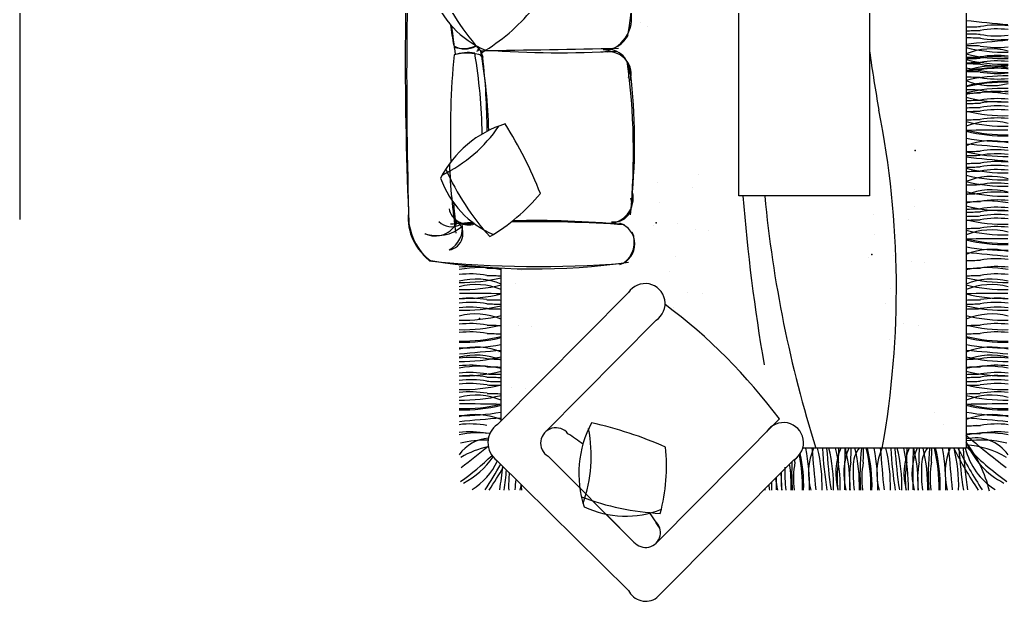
# Model space of a CAD drawing. Header units: inches. Extents: x 5.4 to 47.9, y 11.7 to 36.5.
# Drawn here: x 13.795 to 17.579, y 18.122 to 20.346 of the extents above; entities that cross this region are included whole.
import ezdxf

# ---------------------------------------------------------------- set-up
doc = ezdxf.new("R2010")
doc.units = ezdxf.units.IN
doc.header["$MEASUREMENT"] = 0
for name, color, linetype in [('02', 2, 'Continuous'), ('1', 1, 'Continuous'), ('4', 4, 'Continuous')]:
    doc.layers.add(name, color=color, linetype=linetype)

msp = doc.modelspace()

# ---------------------------------------------------------------- linework, layer by layer
at = {"layer": '02'}
for p, q in [((17.4177, 21.8877, -0.3429), (17.4177, 18.7077, -0.3429)), ((16.5476, 19.672, -0.3429), (16.5476, 20.872, -0.3429)), ((17.0476, 20.872, -0.3429), (17.0476, 19.672, -0.3429)), ((13.795, 20.8318, -0.3429), (13.795, 19.5822, -0.3429)), ((17.4679, 20.1841, -0.3429), (17.4679, 20.1841, -0.3429)), ((17.4679, 20.0756, -0.3429), (17.4679, 20.0756, -0.3429)), ((17.4679, 20.072, -0.3429), (17.4679, 20.072, -0.3429)), ((17.2198, 19.6963, -0.3429), (17.2198, 19.6963, -0.3429)), ((17.0476, 19.672, -0.3429), (16.5476, 19.672, -0.3429)), ((17.0623, 19.6006, -0.3429), (17.0623, 19.6006, -0.3429)), ((17.2186, 19.6306, -0.3429), (17.2186, 19.6306, -0.3429)), ((17.1957, 19.5831, -0.3429), (17.1957, 19.5831, -0.3429)), ((17.0687, 19.5252, -0.3429), (17.0687, 19.5252, -0.3429)), ((16.3035, 19.4394, -0.3429), (16.3035, 19.4394, -0.3429)), ((17.0457, 19.4367, -0.3429), (17.0457, 19.4367, -0.3429)), ((17.139, 19.4459, -0.3429), (17.139, 19.4459, -0.3429)), ((17.2083, 19.4213, -0.3429), (17.2083, 19.4213, -0.3429)), ((17.2566, 19.4176, -0.3429), (17.2566, 19.4176, -0.3429)), ((15.6377, 18.8126, -0.3429), (15.6377, 19.3963, -0.3429)), ((15.7164, 19.3866, -0.3429), (15.7164, 19.3866, -0.3429)), ((16.2836, 19.3828, -0.3429), (16.2836, 19.3828, -0.3429)), ((15.5601, 19.3567, -0.3429), (15.5601, 19.3567, -0.3429)), ((15.6934, 19.3391, -0.3429), (15.6934, 19.3391, -0.3429)), ((15.6232, 18.798, -0.3429), (16.1251, 19.3028, -0.3429)), ((16.3516, 19.3045, -0.3429), (16.3516, 19.3045, -0.3429)), ((16.4079, 19.3004, -0.3429), (16.4079, 19.3004, -0.3429)), ((17.1297, 19.3174, -0.3429), (17.1297, 19.3174, -0.3429)), ((15.5665, 19.2812, -0.3429), (15.5665, 19.2812, -0.3429)), ((17.1099, 19.2608, -0.3429), (17.1099, 19.2608, -0.3429)), ((16.2972, 19.2467, -0.3429), (16.2972, 19.2467, -0.3429)), ((15.5435, 19.1927, -0.3429), (15.5435, 19.1927, -0.3429)), ((15.6368, 19.2019, -0.3429), (15.6368, 19.2019, -0.3429)), ((15.8058, 18.7684, -0.3429), (16.2312, 19.1967, -0.3429)), ((15.706, 19.1773, -0.3429), (15.706, 19.1773, -0.3429)), ((15.7544, 19.1736, -0.3429), (15.7544, 19.1736, -0.3429)), ((17.1779, 19.1825, -0.3429), (17.1779, 19.1825, -0.3429)), ((17.2342, 19.1784, -0.3429), (17.2342, 19.1784, -0.3429)), ((17.1234, 19.1247, -0.3429), (17.1234, 19.1247, -0.3429)), ((15.6275, 19.0734, -0.3429), (15.6275, 19.0734, -0.3429)), ((15.6076, 19.0168, -0.3429), (15.6076, 19.0168, -0.3429)), ((15.6756, 18.9385, -0.3429), (15.6756, 18.9385, -0.3429)), ((15.7319, 18.9344, -0.3429), (15.7319, 18.9344, -0.3429)), ((15.6212, 18.8807, -0.3429), (15.6212, 18.8807, -0.3429)), ((17.2969, 18.8455, -0.3429), (17.2969, 18.8455, -0.3429)), ((16.7026, 18.819, -0.3429), (16.2306, 18.3446, -0.3429)), ((17.331, 18.7976, -0.3429), (17.331, 18.7976, -0.3429)), ((17.4585, 18.7967, -0.3429), (17.4585, 18.7967, -0.3429)), ((17.4679, 18.7582, -0.3429), (17.4679, 18.7582, -0.3429)), ((17.4177, 18.7077, -0.3429), (16.7923, 18.7077, -0.3429)), ((15.6214, 18.6606, -0.3429), (16.1247, 18.1636, -0.3429)), ((15.8175, 18.6768, -0.3429), (16.1461, 18.3482, -0.3429)), ((15.8175, 18.6768, -0.3429), (15.939, 18.5553, -0.3429)), ((16.2342, 18.1356, -0.3429), (16.7584, 18.6628, -0.3429)), ((16.9162, 18.6221, -0.3429), (16.9162, 18.6221, -0.3429)), ((17.1774, 18.6221, -0.3429), (17.1774, 18.6221, -0.3429)), ((16.9175, 18.607, -0.3429), (16.9175, 18.607, -0.3429)), ((17.1787, 18.607, -0.3429), (17.1787, 18.607, -0.3429)), ((16.0393, 18.455, -0.3429), (16.1461, 18.3482, -0.3429))]:
    msp.add_line(p, q, dxfattribs=at)
for centre, radius, start, end in [((28.8878, 20.1858, -0.3429), 13.6171, 176.68762, 182.43286), ((33.1527, 20.1249, -0.3429), 17.8767, 177.2697, 181.7875), ((14.4995, 20.5637, -0.3429), 1.647, 350.0543, 10.4167), ((15.723, 20.568, -0.3429), 0.3684, 199.4501, 246.7699), ((15.1994, 20.845, -0.3429), 0.7225, 300.3068, 320.5663), ((16.0069, 20.352, -0.3429), 0.1303, 276.5867, 13.4511), ((17.2273, 20.573, -0.3429), 1.8009, 187.803, 190.4557), ((17.7531, 20.5562, -0.3429), 2.3169, 185.7795, 188.522), ((16.037, 20.3276, -0.3429), 0.0951, 264.9234, 335.6374), ((15.4991, 20.318, -0.3429), 0.0836, 239.8319, 299.468), ((15.493, 20.3594, -0.3429), 0.123, 253.3108, 292.6164), ((13.0265, 20.5667, -0.3429), 2.5342, 352.7245, 352.7726), ((18.4643, 19.9149, -0.3429), 3.0211, 174.3639, 182.1219), ((15.5084, 20.0115, -0.3429), 0.2064, 74.0479, 104.2061), ((15.5117, 20.0507, -0.3429), 0.1696, 81.5362, 108.3493), ((13.4932, 19.8729, -0.3429), 2.0724, 1.0061, 9.6001), ((15.519, 20.2713, -0.3429), 0.0524, 299.1313, 312.0141), ((15.8589, 24.0824, -0.3429), 3.8625, 265.3655, 265.4784), ((801.0997, -44021.0959, -0.3429), 44048.3272, 91.02115814, 91.02184527), ((11.2708, 20.6657, -0.3429), 4.3135, 353.8872, 354.1215), ((13.378, 19.859, -0.3429), 2.213, 1.6458, 9.5268), ((16.4121, 20.4681, -0.3429), 0.8853, 195.9625, 197.4638), ((15.8589, 24.0824, -0.3429), 3.8625, 265.8425, 273.2873), ((16.0448, 20.149, -0.3429), 0.0835, 343.4437, 91.8228), ((16.0509, 20.1386, -0.3429), 0.0842, 342.9316, 95.1092), ((12.8021, 19.8957, -0.3429), 2.7824, 0.4949, 6.3291), ((13.5328, 19.8359, -0.3429), 2.6113, 354.8245, 7.7148), ((13.9373, 19.8766, -0.3429), 2.2113, 355.0781, 7.695), ((15.7736, 19.5527, -0.3429), 0.4129, 107.0126, 152.9429), ((14.3478, 19.1188, -0.3429), 1.5459, 21.3371, 32.4176), ((17.9442, 19.8918, -0.3429), 2.5064, 182.2017, 188.3067), ((15.7533, 19.8632, -0.3429), 0.3684, 199.4501, 246.7699), ((15.2297, 20.1403, -0.3429), 0.7225, 300.3068, 320.5663), ((16.0472, 19.6634, -0.3429), 0.096, 267.6579, 14.0974), ((18.4643, 19.9149, -0.3429), 3.0211, 185.0871, 186.7491), ((16.0714, 19.6392, -0.3429), 0.0665, 260.2617, 21.0115), ((15.4772, 19.5869, -0.3429), 0.1953, 173.8792, 237.1093), ((15.5082, 19.6359, -0.3429), 0.0707, 190.6216, 289.193), ((15.521, 19.6033, -0.3429), 0.239, 188.6549, 228.7104), ((15.3847, 19.6121, -0.3429), 0.093, 244.8715, 336.7247), ((15.4489, 19.6287, -0.3429), 0.0742, 227.7203, 294.4461), ((15.4286, 19.5276, -0.3429), 0.0629, 279.2916, 47.6289), ((15.394, 19.5503, -0.3429), 0.0958, 297.8433, 9.8684), ((15.7676, 15.9055, -0.3429), 3.6725, 93.7101, 95.0653), ((15.5121, 19.6244, -0.3429), 0.0634, 237.7366, 292.2387), ((15.7835, 15.1097, -0.3429), 4.4636, 93.1908, 93.7892), ((15.7835, 15.1097, -0.3429), 4.4636, 85.8027, 91.3803), ((15.7676, 15.9055, -0.3429), 3.6725, 84.7422, 91.3335), ((16.0671, 19.4886, -0.3429), 0.0825, 287.7157, 72.8428), ((15.3924, 19.667, -0.3429), 0.147, 251.2473, 311.1348), ((16.0479, 19.4957, -0.3429), 0.0996, 306.0678, 22.6723), ((15.781, 23.4399, -0.3429), 4.0378, 264.0627, 274.6253), ((15.7648, 21.8774, -0.3429), 2.4843, 260.8079, 278.3514), ((16.1888, 19.2604, -0.3429), 0.0765, 303.6335, 146.3665), ((14.9955, 17.5509, -0.3429), 2.1266, 36.6049, 53.3387), ((16.7182, 18.7284, -0.3429), 0.0769, 301.4693, 146.9076), ((15.6712, 18.7286, -0.3429), 0.0843, 124.6917, 233.7514), ((15.8471, 18.7271, -0.3429), 0.0584, 37.6748, 239.5181), ((16.3482, 18.6106, -0.3429), 0.4129, 152.0126, 197.9429), ((15.6468, 17.2956, -0.3429), 1.5459, 66.3371, 77.4176), ((15.2828, 17.8187, -0.3429), 1.1243, 53.5454, 57.1144), ((15.5481, 18.6414, -0.3429), 0.7225, 345.3068, 5.5663), ((16.1143, 18.8158, -0.3429), 0.3684, 244.4501, 291.7699), ((16.19, 18.3852, -0.3429), 0.0574, 220.1092, 49.8908), ((15.2828, 17.8187, -0.3429), 1.1243, 31.0867, 34.727), ((16.1913, 18.1961, -0.3429), 0.0741, 206.0745, 305.2991)]:
    msp.add_arc(centre, radius, start, end, dxfattribs=at)
for p in [(17.223, 19.8457, -0.3429), (16.2306, 19.5698, -0.3429), (17.0568, 19.4478, -0.3429), (15.5546, 19.2038, -0.3429)]:
    msp.add_point(p, dxfattribs=at)
at = {"layer": '1'}
for p, q in [((16.1725, 20.3371, -0.3429), (16.1725, 20.3371, -0.3429)), ((16.1987, 20.3198, -0.3429), (16.1987, 20.3198, -0.3429)), ((16.3924, 19.7525, -0.3429), (16.3924, 19.7525, -0.3429)), ((16.2361, 19.7226, -0.3429), (16.2361, 19.7226, -0.3429)), ((16.3694, 19.7051, -0.3429), (16.3694, 19.7051, -0.3429)), ((16.2425, 19.6472, -0.3429), (16.2425, 19.6472, -0.3429)), ((16.3128, 19.5679, -0.3429), (16.3128, 19.5679, -0.3429)), ((16.2195, 19.5587, -0.3429), (16.2195, 19.5587, -0.3429)), ((16.382, 19.5433, -0.3429), (16.382, 19.5433, -0.3429)), ((16.4304, 19.5396, -0.3429), (16.4304, 19.5396, -0.3429))]:
    msp.add_line(p, q, dxfattribs=at)
at = {"layer": '4'}
for centre, radius, start, end in [((16.286, 20.8776, -0.3429), 0.9757, 204.0815, 222.2768), ((17.3446, 24.3528, -0.3429), 4.0348, 271.0225, 271.8109), ((18.8273, 33.7964, -0.3429), 13.5266, 264.01654, 264.69917), ((17.5353, 19.9639, -0.3429), 0.3617, 83.1171, 100.0651), ((17.3441, 24.3382, -0.3429), 4.0348, 271.0225, 271.8109), ((17.3441, 16.2572, -0.3429), 4.0348, 88.1891, 88.9775), ((17.5349, 19.9493, -0.3429), 0.3617, 83.1171, 100.0651), ((17.5349, 20.6461, -0.3429), 0.3617, 259.9349, 276.8829), ((17.3438, 16.2128, -0.3429), 4.0348, 88.1891, 88.9775), ((17.3446, 16.2426, -0.3429), 4.0348, 88.1891, 88.9775), ((18.8273, 6.799, -0.3429), 13.5266, 95.30083, 95.98346), ((17.5345, 20.6017, -0.3429), 0.3617, 259.9349, 276.8829), ((17.5353, 20.6315, -0.3429), 0.3617, 259.9349, 276.8829), ((23.7758, 21.1857, -0.3429), 6.7963, 188.11901, 190.04424), ((17.5139, 19.9849, -0.3429), 0.2498, 75.1387, 112.6902), ((17.5635, 20.8314, -0.3429), 0.6094, 256.1427, 271.3669), ((17.5641, 20.8068, -0.3429), 0.6094, 256.1427, 271.3669), ((17.5348, 19.8477, -0.3429), 0.3617, 83.1171, 100.0651), ((17.3441, 24.2366, -0.3429), 4.0348, 271.0225, 271.8109), ((17.3441, 24.2316, -0.3429), 4.0348, 271.0225, 271.8109), ((17.3441, 24.2157, -0.3429), 4.0348, 271.0225, 271.8109), ((17.3446, 16.1432, -0.3429), 4.0348, 88.1891, 88.9775), ((18.8273, 6.6995, -0.3429), 13.5266, 95.30083, 95.98346), ((17.5636, 20.7853, -0.3429), 0.6094, 256.1427, 271.3669), ((17.5145, 19.919, -0.3429), 0.2498, 75.1387, 112.6902), ((17.5349, 19.8428, -0.3429), 0.3617, 83.1171, 100.0651), ((17.5348, 19.8268, -0.3429), 0.3617, 83.1171, 100.0651), ((17.5353, 20.532, -0.3429), 0.3617, 259.9349, 276.8829), ((17.3438, 16.1134, -0.3429), 4.0348, 88.1891, 88.9775), ((17.3447, 24.1874, -0.3429), 4.0348, 271.0225, 271.8109), ((17.5641, 19.522, -0.3429), 0.6094, 88.6331, 103.8573), ((17.5641, 20.7541, -0.3429), 0.6094, 256.1427, 271.3669), ((17.5345, 20.5023, -0.3429), 0.3617, 259.9349, 276.8829), ((17.5354, 19.7986, -0.3429), 0.3617, 83.1171, 100.0651), ((17.3441, 16.0922, -0.3429), 4.0348, 88.1891, 88.9775), ((17.5139, 20.3438, -0.3429), 0.2498, 247.3098, 284.8613), ((17.5635, 19.5009, -0.3429), 0.6094, 88.6331, 103.8573), ((17.5635, 19.4974, -0.3429), 0.6094, 88.6331, 103.8573), ((17.5348, 20.4811, -0.3429), 0.3617, 259.9349, 276.8829), ((17.3441, 16.044, -0.3429), 4.0348, 88.1891, 88.9775), ((17.3446, 24.0994, -0.3429), 4.0348, 271.0225, 271.8109), ((17.5636, 19.4743, -0.3429), 0.6094, 88.6331, 103.8573), ((17.4995, 19.6634, -0.3429), 0.4052, 78.7545, 101.5888), ((17.5348, 20.4329, -0.3429), 0.3617, 259.9349, 276.8829), ((17.5353, 19.7105, -0.3429), 0.3617, 83.1171, 100.0651), ((17.3445, 24.0715, -0.3429), 4.0348, 271.0225, 271.8109), ((17.3445, 24.0598, -0.3429), 4.0348, 271.0225, 271.8109), ((17.564, 20.641, -0.3429), 0.6094, 256.1427, 271.3669), ((17.5351, 19.6549, -0.3429), 0.3617, 83.1171, 100.0651), ((17.5352, 19.6826, -0.3429), 0.3617, 83.1171, 100.0651), ((17.5352, 19.6709, -0.3429), 0.3617, 83.1171, 100.0651), ((13.6525, 19.3195, -0.3429), 3.4981, 349.9275, 11.2246), ((17.3444, 24.0438, -0.3429), 4.0348, 271.0225, 271.8109), ((17.3444, 24.0295, -0.3429), 4.0348, 271.0225, 271.8109), ((17.5639, 20.5885, -0.3429), 0.6094, 256.1427, 271.3669), ((17.5351, 19.6406, -0.3429), 0.3617, 83.1171, 100.0651), ((17.3443, 23.9975, -0.3429), 4.0348, 271.0225, 271.8109), ((17.5141, 19.708, -0.3429), 0.2498, 75.1387, 112.6902), ((17.5637, 20.5482, -0.3429), 0.6094, 256.1427, 271.3669), ((17.535, 19.6087, -0.3429), 0.3617, 83.1171, 100.0651), ((15.168, 20.255, -0.3429), 0.5589, 295.9005, 325.6513), ((17.5411, 14.7073, -0.3429), 5.2167, 89.6066, 91.372), ((17.5637, 20.5111, -0.3429), 0.6094, 256.1427, 271.3669), ((17.5637, 20.5157, -0.3429), 0.6094, 256.1427, 271.3669), ((17.514, 19.6335, -0.3429), 0.2498, 75.1387, 112.6902), ((17.5646, 20.6889, -0.3429), 0.8091, 259.5961, 270.9805), ((16.8586, 12.7792, -0.3429), 7.113, 84.19829, 85.48538), ((17.3438, 23.8605, -0.3429), 4.0348, 271.0225, 271.8109), ((17.344, 23.876, -0.3429), 4.0348, 271.0225, 271.8109), ((17.5634, 20.4328, -0.3429), 0.6094, 256.1427, 271.3669), ((17.5345, 19.4716, -0.3429), 0.3617, 83.1171, 100.0651), ((17.5347, 19.4872, -0.3429), 0.3617, 83.1171, 100.0651), ((17.3446, 23.8307, -0.3429), 4.0348, 271.0225, 271.8109), ((18.8273, 33.2743, -0.3429), 13.5266, 264.01654, 264.69917), ((17.5349, 19.4272, -0.3429), 0.3617, 83.1171, 100.0651), ((17.5353, 19.4418, -0.3429), 0.3617, 83.1171, 100.0651), ((16.3163, 20.1728, -0.3429), 0.9757, 204.0815, 222.2768), ((17.3441, 23.8161, -0.3429), 4.0348, 271.0225, 271.8109), ((17.3441, 23.8001, -0.3429), 4.0348, 271.0225, 271.8109), ((17.5636, 20.3698, -0.3429), 0.6094, 256.1427, 271.3669), ((17.5635, 20.3432, -0.3429), 0.6094, 256.1427, 271.3669), ((17.5348, 19.4113, -0.3429), 0.3617, 83.1171, 100.0651), ((17.3441, 23.7484, -0.3429), 4.0348, 271.0225, 271.8109), ((17.5139, 19.4967, -0.3429), 0.2498, 75.1387, 112.6902), ((17.5641, 20.3186, -0.3429), 0.6094, 256.1427, 271.3669), ((17.5348, 19.3595, -0.3429), 0.3617, 83.1171, 100.0651), ((17.3447, 23.7141, -0.3429), 4.0348, 271.0225, 271.8109), ((17.5145, 19.4457, -0.3429), 0.2498, 75.1387, 112.6902), ((17.5641, 20.2807, -0.3429), 0.6094, 256.1427, 271.3669), ((17.5354, 19.3252, -0.3429), 0.3617, 83.1171, 100.0651), ((23.8092, 20.2575, -0.3429), 7.2699, 184.61959, 189.75131), ((21.3174, 20.117, -0.3429), 4.6919, 185.4421, 197.4799), ((17.3446, 23.6839, -0.3429), 4.0348, 271.0225, 271.8109), ((17.4995, 19.2479, -0.3429), 0.4052, 78.7545, 101.5888), ((17.5353, 19.295, -0.3429), 0.3617, 83.1171, 100.0651), ((17.3445, 23.656, -0.3429), 4.0348, 271.0225, 271.8109), ((17.3445, 23.6443, -0.3429), 4.0348, 271.0225, 271.8109), ((17.564, 20.2254, -0.3429), 0.6094, 256.1427, 271.3669), ((17.5351, 19.2394, -0.3429), 0.3617, 83.1171, 100.0651), ((17.5352, 19.2671, -0.3429), 0.3617, 83.1171, 100.0651), ((17.5352, 19.2554, -0.3429), 0.3617, 83.1171, 100.0651), ((17.3444, 23.6283, -0.3429), 4.0348, 271.0225, 271.8109), ((17.3444, 23.614, -0.3429), 4.0348, 271.0225, 271.8109), ((17.5639, 20.173, -0.3429), 0.6094, 256.1427, 271.3669), ((17.5351, 19.2251, -0.3429), 0.3617, 83.1171, 100.0651), ((17.3443, 23.582, -0.3429), 4.0348, 271.0225, 271.8109), ((17.5141, 19.2925, -0.3429), 0.2498, 75.1387, 112.6902), ((17.5637, 20.1327, -0.3429), 0.6094, 256.1427, 271.3669), ((17.535, 19.1931, -0.3429), 0.3617, 83.1171, 100.0651), ((17.5411, 14.2918, -0.3429), 5.2167, 89.6066, 91.372), ((17.5637, 20.0956, -0.3429), 0.6094, 256.1427, 271.3669), ((17.5637, 20.1002, -0.3429), 0.6094, 256.1427, 271.3669), ((17.514, 19.218, -0.3429), 0.2498, 75.1387, 112.6902), ((17.5646, 20.2733, -0.3429), 0.8091, 259.5961, 270.9805), ((16.8586, 12.3637, -0.3429), 7.113, 84.19829, 85.48538), ((17.3447, 23.4591, -0.3429), 4.0348, 271.0225, 271.8109), ((17.5354, 19.0703, -0.3429), 0.3617, 83.1171, 100.0651), ((15.5202, 19.0401, -0.3429), 0.3617, 79.9349, 96.8829), ((15.5203, 19.0122, -0.3429), 0.3617, 79.9349, 96.8829), ((15.556, 18.9929, -0.3429), 0.4052, 78.4112, 101.2455), ((15.7109, 23.4289, -0.3429), 4.0348, 268.1891, 268.9775), ((17.3446, 23.4289, -0.3429), 4.0348, 271.0225, 271.8109), ((17.4995, 18.9929, -0.3429), 0.4052, 78.7545, 101.5888), ((17.5352, 19.0122, -0.3429), 0.3617, 83.1171, 100.0651), ((17.5353, 19.0401, -0.3429), 0.3617, 83.1171, 100.0651), ((15.4919, 19.9508, -0.3429), 0.6094, 268.6331, 283.8573), ((15.5416, 19.1043, -0.3429), 0.2498, 67.3098, 104.8613), ((15.711, 23.401, -0.3429), 4.0348, 268.1891, 268.9775), ((17.3445, 23.401, -0.3429), 4.0348, 271.0225, 271.8109), ((17.5139, 19.1043, -0.3429), 0.2498, 75.1387, 112.6902), ((17.5635, 19.9508, -0.3429), 0.6094, 256.1427, 271.3669), ((15.4915, 19.8894, -0.3429), 0.6094, 268.6331, 283.8573), ((15.4917, 19.9236, -0.3429), 0.6094, 268.6331, 283.8573), ((15.5413, 19.0834, -0.3429), 0.2498, 67.3098, 104.8613), ((15.5143, 14.0827, -0.3429), 5.2167, 88.628, 90.3934), ((17.5411, 14.0827, -0.3429), 5.2167, 89.6066, 91.372), ((17.5141, 19.0834, -0.3429), 0.2498, 75.1387, 112.6902), ((17.5637, 19.9236, -0.3429), 0.6094, 256.1427, 271.3669), ((17.564, 19.8894, -0.3429), 0.6094, 256.1427, 271.3669), ((15.5203, 18.9194, -0.3429), 0.3617, 79.9349, 96.8829), ((15.5203, 18.9034, -0.3429), 0.3617, 79.9349, 96.8829), ((15.711, 23.3082, -0.3429), 4.0348, 268.1891, 268.9775), ((15.711, 23.2923, -0.3429), 4.0348, 268.1891, 268.9775), ((17.3444, 23.2923, -0.3429), 4.0348, 271.0225, 271.8109), ((17.3445, 23.3082, -0.3429), 4.0348, 271.0225, 271.8109), ((17.5351, 18.9034, -0.3429), 0.3617, 83.1171, 100.0651), ((17.5352, 18.9194, -0.3429), 0.3617, 83.1171, 100.0651), ((15.4914, 19.844, -0.3429), 0.6094, 268.6331, 283.8573), ((15.5206, 18.8849, -0.3429), 0.3617, 79.9349, 96.8829), ((15.7113, 23.2738, -0.3429), 4.0348, 268.1891, 268.9775), ((17.3441, 23.2738, -0.3429), 4.0348, 271.0225, 271.8109), ((17.5641, 19.844, -0.3429), 0.6094, 256.1427, 271.3669), ((17.5348, 18.8849, -0.3429), 0.3617, 83.1171, 100.0651), ((15.4913, 19.8061, -0.3429), 0.6094, 268.6331, 283.8573), ((15.5409, 18.971, -0.3429), 0.2498, 67.3098, 104.8613), ((15.5204, 18.8221, -0.3429), 0.3617, 79.9349, 96.8829), ((17.5145, 18.971, -0.3429), 0.2498, 75.1387, 112.6902), ((17.5641, 19.8061, -0.3429), 0.6094, 256.1427, 271.3669), ((17.5351, 18.8221, -0.3429), 0.3617, 83.1171, 100.0651), ((15.4916, 19.77, -0.3429), 0.6094, 268.6331, 283.8573), ((15.5205, 18.7902, -0.3429), 0.3617, 79.9349, 96.8829), ((15.7111, 23.211, -0.3429), 4.0348, 268.1891, 268.9775), ((15.7112, 23.179, -0.3429), 4.0348, 268.1891, 268.9775), ((17.3443, 23.179, -0.3429), 4.0348, 271.0225, 271.8109), ((17.3444, 23.211, -0.3429), 4.0348, 271.0225, 271.8109), ((17.5639, 19.77, -0.3429), 0.6094, 256.1427, 271.3669), ((17.535, 18.7902, -0.3429), 0.3617, 83.1171, 100.0651), ((15.4918, 19.7265, -0.3429), 0.6094, 268.6331, 283.8573), ((15.4918, 19.722, -0.3429), 0.6094, 268.6331, 283.8573), ((17.5637, 19.722, -0.3429), 0.6094, 256.1427, 271.3669), ((17.5637, 19.7265, -0.3429), 0.6094, 256.1427, 271.3669), ((15.4909, 19.8997, -0.3429), 0.8091, 269.0195, 280.4039), ((15.5415, 18.8444, -0.3429), 0.2498, 67.3098, 104.8613), ((16.1969, 11.9901, -0.3429), 7.113, 94.51462, 95.80171), ((17.514, 18.8444, -0.3429), 0.2498, 75.1387, 112.6902), ((17.5646, 19.8997, -0.3429), 0.8091, 259.5961, 270.9805), ((16.8586, 11.9901, -0.3429), 7.113, 84.19829, 85.48538), ((15.4913, 19.6487, -0.3429), 0.6094, 268.6331, 283.8573), ((15.5201, 18.6931, -0.3429), 0.3617, 79.9349, 96.8829), ((15.5409, 18.8136, -0.3429), 0.2498, 67.3098, 104.8613), ((15.7108, 23.082, -0.3429), 4.0348, 268.1891, 268.9775), ((17.3447, 23.082, -0.3429), 4.0348, 271.0225, 271.8109), ((17.5145, 18.8136, -0.3429), 0.2498, 75.1387, 112.6902), ((17.5641, 19.6487, -0.3429), 0.6094, 256.1427, 271.3669), ((17.5354, 18.6931, -0.3429), 0.3617, 83.1171, 100.0651), ((15.5202, 18.6629, -0.3429), 0.3617, 79.9349, 96.8829), ((15.4915, 19.5934, -0.3429), 0.6094, 268.6331, 283.8573), ((15.5203, 18.635, -0.3429), 0.3617, 79.9349, 96.8829), ((15.556, 18.6158, -0.3429), 0.4052, 78.4112, 101.2455), ((15.7109, 23.0518, -0.3429), 4.0348, 268.1891, 268.9775), ((17.3446, 23.0518, -0.3429), 4.0348, 271.0225, 271.8109), ((17.564, 19.5934, -0.3429), 0.6094, 256.1427, 271.3669), ((17.4995, 18.6158, -0.3429), 0.4052, 78.7545, 101.5888), ((17.5352, 18.635, -0.3429), 0.3617, 83.1171, 100.0651), ((17.5353, 18.6629, -0.3429), 0.3617, 83.1171, 100.0651), ((15.5203, 18.6233, -0.3429), 0.3617, 79.9349, 96.8829), ((15.5203, 18.6074, -0.3429), 0.3617, 79.9349, 96.8829), ((15.711, 23.0239, -0.3429), 4.0348, 268.1891, 268.9775), ((15.711, 23.0122, -0.3429), 4.0348, 268.1891, 268.9775), ((15.711, 22.9962, -0.3429), 4.0348, 268.1891, 268.9775), ((17.3444, 22.9962, -0.3429), 4.0348, 271.0225, 271.8109), ((17.3445, 23.0239, -0.3429), 4.0348, 271.0225, 271.8109), ((17.3445, 23.0122, -0.3429), 4.0348, 271.0225, 271.8109), ((17.5351, 18.6074, -0.3429), 0.3617, 83.1171, 100.0651), ((17.5352, 18.6233, -0.3429), 0.3617, 83.1171, 100.0651), ((15.5204, 18.593, -0.3429), 0.3617, 79.9349, 96.8829), ((15.4916, 19.5409, -0.3429), 0.6094, 268.6331, 283.8573), ((15.5205, 18.5611, -0.3429), 0.3617, 79.9349, 96.8829), ((15.7111, 22.9819, -0.3429), 4.0348, 268.1891, 268.9775), ((17.3444, 22.9819, -0.3429), 4.0348, 271.0225, 271.8109), ((17.5639, 19.5409, -0.3429), 0.6094, 256.1427, 271.3669), ((17.535, 18.5611, -0.3429), 0.3617, 83.1171, 100.0651), ((17.5351, 18.593, -0.3429), 0.3617, 83.1171, 100.0651), ((15.4917, 19.5006, -0.3429), 0.6094, 268.6331, 283.8573), ((15.5413, 18.6604, -0.3429), 0.2498, 67.3098, 104.8613), ((15.7112, 22.9499, -0.3429), 4.0348, 268.1891, 268.9775), ((17.3443, 22.9499, -0.3429), 4.0348, 271.0225, 271.8109), ((17.5141, 18.6604, -0.3429), 0.2498, 75.1387, 112.6902), ((17.5637, 19.5006, -0.3429), 0.6094, 256.1427, 271.3669), ((15.4909, 19.6413, -0.3429), 0.8091, 269.0195, 280.4039), ((15.4918, 19.4681, -0.3429), 0.6094, 268.6331, 283.8573), ((15.4918, 19.4635, -0.3429), 0.6094, 268.6331, 283.8573), ((15.5143, 13.6598, -0.3429), 5.2167, 88.628, 90.3934), ((17.5411, 13.6598, -0.3429), 5.2167, 89.6066, 91.372), ((17.5637, 19.4635, -0.3429), 0.6094, 256.1427, 271.3669), ((17.5637, 19.4681, -0.3429), 0.6094, 256.1427, 271.3669), ((17.5646, 19.6413, -0.3429), 0.8091, 259.5961, 270.9805), ((15.5415, 18.586, -0.3429), 0.2498, 67.3098, 104.8613), ((16.1969, 11.7316, -0.3429), 7.113, 94.51462, 95.80171), ((17.514, 18.586, -0.3429), 0.2498, 75.1387, 112.6902), ((16.8586, 11.7316, -0.3429), 7.113, 84.19829, 85.48538), ((15.5201, 18.4382, -0.3429), 0.3617, 79.9349, 96.8829), ((15.5202, 18.408, -0.3429), 0.3617, 79.9349, 96.8829), ((15.4234, 18.6789, -0.3429), 0.5589, 340.9005, 10.6513), ((17.3447, 22.8271, -0.3429), 4.0348, 271.0225, 271.8109), ((17.5353, 18.408, -0.3429), 0.3617, 83.1171, 100.0651), ((17.5354, 18.4382, -0.3429), 0.3617, 83.1171, 100.0651), ((15.556, 18.3608, -0.3429), 0.4052, 84.5095, 101.2455), ((15.6032, 18.5911, -0.3429), 0.1556, 95.3585, 144.0943), ((15.583, 18.299, -0.3429), 0.4395, 89.4225, 103.2785), ((20.5783, 22.5472, -0.3429), 4.9357, 230.1568, 232.4559), ((17.3446, 22.7969, -0.3429), 4.0348, 271.0225, 271.8109), ((17.4522, 18.5911, -0.3429), 0.1556, 35.9057, 102.8054), ((17.4724, 18.299, -0.3429), 0.4395, 76.7215, 97.1491), ((17.7032, 18.8478, -0.3429), 0.3081, 202.1181, 242.6967), ((17.0448, 18.4371, -0.3429), 0.4738, 12.9523, 38.0769), ((17.4995, 18.3608, -0.3429), 0.4052, 78.7545, 101.5888), ((15.665, 18.3556, -0.3429), 0.3652, 102.0999, 119.865), ((12.4772, 22.5472, -0.3429), 4.9357, 307.5441, 309.0697), ((16.0087, 18.5608, -0.3429), 0.8091, 359.0195, 10.4039), ((17.064, 18.6114, -0.3429), 0.2498, 157.3098, 194.8613), ((23.9183, 19.2668, -0.3429), 7.113, 184.51462, 185.80171), ((16.257, 18.5614, -0.3429), 0.6094, 358.6331, 13.8573), ((18.6063, 18.8085, -0.3429), 1.7418, 183.3644, 188.6229), ((18.6225, 18.8089, -0.3429), 1.7418, 183.3644, 188.6229), ((16.3008, 18.5619, -0.3429), 0.6094, 358.6331, 13.8573), ((16.326, 18.5613, -0.3429), 0.6094, 358.6331, 13.8573), ((17.1683, 18.6113, -0.3429), 0.2498, 157.3098, 194.8613), ((12.8962, 18.7813, -0.3429), 4.0348, 358.1891, 358.9775), ((17.1989, 18.6109, -0.3429), 0.2498, 157.3098, 194.8613), ((22.1689, 18.5843, -0.3429), 5.2167, 178.628, 180.3934), ((16.3638, 18.5613, -0.3429), 0.6094, 358.6331, 13.8573), ((12.9434, 18.7809, -0.3429), 4.0348, 358.1891, 358.9775), ((17.0945, 18.6414, -0.3429), 0.109, 141.6564, 183.1744), ((16.3999, 18.5616, -0.3429), 0.6094, 358.6331, 13.8573), ((17.8343, 18.6116, -0.3429), 0.8231, 173.3702, 184.5064), ((12.9909, 18.7811, -0.3429), 4.0348, 358.1891, 358.9775), ((16.4434, 18.5617, -0.3429), 0.6094, 358.6331, 13.8573), ((16.4479, 18.5617, -0.3429), 0.6094, 358.6331, 13.8573), ((16.2702, 18.5608, -0.3429), 0.8091, 359.0195, 10.4039), ((17.3255, 18.6114, -0.3429), 0.2498, 157.3098, 194.8613), ((24.1798, 19.2668, -0.3429), 7.113, 184.51462, 185.80171), ((16.5185, 18.5614, -0.3429), 0.6094, 358.6331, 13.8573), ((18.8678, 18.8085, -0.3429), 1.7418, 183.3644, 188.6229), ((18.884, 18.8089, -0.3429), 1.7418, 183.3644, 188.6229), ((16.562, 18.5619, -0.3429), 0.6094, 358.6331, 13.8573), ((16.5872, 18.5613, -0.3429), 0.6094, 358.6331, 13.8573), ((17.4295, 18.6113, -0.3429), 0.2498, 157.3098, 194.8613), ((13.1574, 18.7813, -0.3429), 4.0348, 358.1891, 358.9775), ((17.4601, 18.6109, -0.3429), 0.2498, 157.3098, 194.8613), ((22.4301, 18.5843, -0.3429), 5.2167, 178.628, 180.3934), ((16.6251, 18.5613, -0.3429), 0.6094, 358.6331, 13.8573), ((13.2046, 18.7809, -0.3429), 4.0348, 358.1891, 358.9775), ((17.3557, 18.6414, -0.3429), 0.109, 141.6564, 183.1744), ((16.6611, 18.5616, -0.3429), 0.6094, 358.6331, 13.8573), ((18.0955, 18.6116, -0.3429), 0.8231, 173.3702, 184.5064), ((13.2521, 18.7811, -0.3429), 4.0348, 358.1891, 358.9775), ((16.7046, 18.5617, -0.3429), 0.6094, 358.6331, 13.8573), ((16.7091, 18.5617, -0.3429), 0.6094, 358.6331, 13.8573), ((16.5314, 18.5608, -0.3429), 0.8091, 359.0195, 10.4039), ((17.5867, 18.6114, -0.3429), 0.2498, 157.3098, 194.8613), ((24.4411, 19.2668, -0.3429), 7.113, 184.51462, 185.80171), ((18.9641, 19.5287, -0.3429), 1.7934, 207.2669, 213.1781), ((16.7797, 18.5614, -0.3429), 0.6094, 358.6331, 13.8573), ((18.9803, 19.5291, -0.3429), 1.7934, 207.2669, 213.1781), ((19.129, 18.8085, -0.3429), 1.7418, 183.3644, 188.6229), ((19.1452, 18.8089, -0.3429), 1.7418, 183.3644, 188.6229), ((17.6695, 18.7711, -0.3429), 0.263, 193.9935, 237.7288), ((17.3905, 18.3556, -0.3429), 0.3652, 60.135, 85.7243), ((18.1946, 19.4572, -0.3429), 1.0748, 223.716, 234.6847), ((14.8609, 19.4572, -0.3429), 1.0748, 305.3153, 313.6457), ((15.3523, 18.8478, -0.3429), 0.3081, 297.3033, 325.7016), ((15.386, 18.7711, -0.3429), 0.263, 302.2712, 334.6274), ((17.5728, 18.6116, -0.3429), 0.8231, 176.9677, 184.5064), ((17.1183, 18.5904, -0.3429), 0.3617, 169.9349, 186.8829), ((12.7294, 18.7811, -0.3429), 4.0348, 358.1891, 358.3576), ((16.1819, 18.5617, -0.3429), 0.6094, 358.6331, 11.3519), ((16.1864, 18.5617, -0.3429), 0.6094, 358.6331, 11.8302), ((17.285, 18.5906, -0.3429), 0.3617, 169.9349, 186.8829), ((17.3798, 18.5904, -0.3429), 0.3617, 169.9349, 186.8829), ((17.5463, 18.5906, -0.3429), 0.3617, 169.9349, 186.8829), ((17.641, 18.5904, -0.3429), 0.3617, 169.9349, 186.8829), ((14.0751, 19.5291, -0.3429), 1.7934, 326.8219, 330.5026), ((14.0913, 19.5287, -0.3429), 1.7934, 326.8219, 330.1356), ((13.9103, 18.8089, -0.3429), 1.7418, 351.3771, 354.3888), ((13.9265, 18.8085, -0.3429), 1.7418, 351.3771, 353.9203), ((17.2874, 18.6102, -0.3429), 0.5638, 177.4435, 186.4413), ((16.1384, 18.5616, -0.3429), 0.6094, 358.6331, 7.9798), ((17.3322, 18.5902, -0.3429), 0.3617, 169.9349, 186.8829), ((17.5489, 18.6102, -0.3429), 0.5638, 177.4435, 186.4413), ((17.5934, 18.5902, -0.3429), 0.3617, 169.9349, 186.8829), ((17.8102, 18.6102, -0.3429), 0.5638, 177.4435, 186.4413), ((16.2757, 18.5614, -0.3429), 0.6094, 175.0538, 181.3669), ((8.6144, 19.2668, -0.3429), 7.113, 354.19829, 354.52363), ((16.9374, 18.6109, -0.3429), 0.2498, 184.2757, 194.8613), ((21.9074, 18.5843, -0.3429), 5.2167, 179.8849, 180.3934), ((17.0707, 18.5902, -0.3429), 0.3617, 176.2453, 186.8829), ((16.1023, 18.5613, -0.3429), 0.6094, 358.6331, 4.9238), ((15.4687, 18.6114, -0.3429), 0.2498, 345.1387, 350.0752), ((16.524, 18.5608, -0.3429), 0.8091, 179.4753, 180.9805), ((16.0393, 18.5619, -0.3429), 0.6094, 358.6331, 359.1046), ((16.9067, 18.6113, -0.3429), 0.2498, 190.6592, 194.8613), ((17.0235, 18.5906, -0.3429), 0.3617, 183.8173, 186.8829), ((16.0645, 18.5613, -0.3429), 0.6094, 358.6331, 1.5238), ((16.2934, 19.4327, -0.3429), 0.9757, 249.0815, 267.2768)]:
    msp.add_arc(centre, radius, start, end, dxfattribs=at)

doc.saveas('drawing.dxf')
